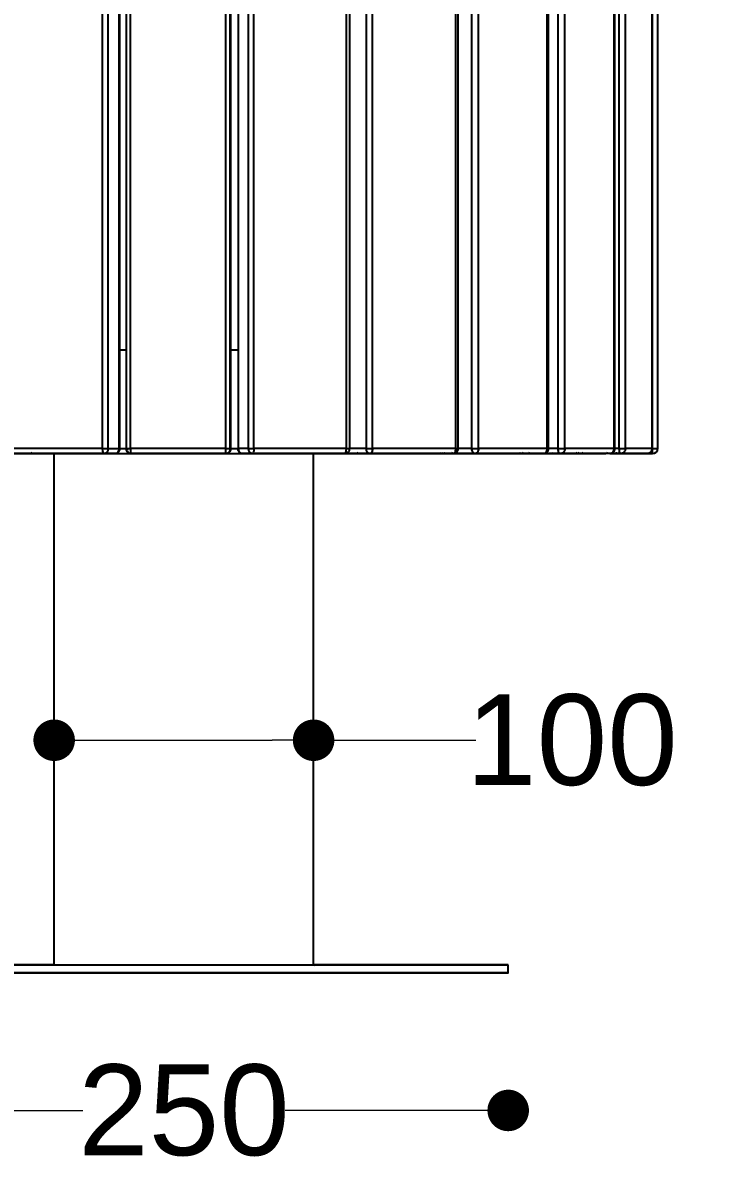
# Model space of a CAD drawing. Header units: millimetres. Extents: x 11868 to 14334, y 16216 to 19238.
# Drawn here: x 13640.6 to 13904.2, y 17277.4 to 17719.4 of the extents above; entities that cross this region are included whole.
import ezdxf

# ---------------------------------------------------------------- set-up
doc = ezdxf.new("R2010")
doc.units = ezdxf.units.MM
doc.header["$LTSCALE"] = 3
doc.styles.get("Standard").update_dxf_attribs({"font": 'arial.ttf'})
doc.dimstyles.new('MATEUSZ', dxfattribs={"dimtxt": 35, "dimasz": 16, "dimexe": 0.18, "dimexo": 0.0625, "dimgap": 0.09, "dimtad": 0, "dimdec": 0, "dimdsep": 46, "dimtxsty": 'Standard', "dimblk": 'DOT', "dimcen": 0.09, "dimse1": 1, "dimse2": 1, "dimadec": 0, "dimazin": 0, "dimtfac": 1, "dimtdec": 0, "dimtofl": 0, "dimtmove": 0, "dimatfit": 3, "dimfxl": 1, "dimtolj": 1, "dimtzin": 0, "dimlwd": 9, "dimlwe": 9, "dimarcsym": 0})

# ---------------------------------------------------------------- blocks, each defined once
blk = doc.blocks.new('_Dot')
at = {"color": 0, "linetype": 'ByBlock', "lineweight": -2}
blk.add_line((-0.5, 0), (-1, 0), dxfattribs=at)
at = {"color": 0, "linetype": 'ByBlock', "const_width": 0.5}
blk.add_lwpolyline([(-0.25, 0, 1), (0.25, 0, 1)], format="xyb", close=True, dxfattribs=at)
blk = doc.blocks.new('*D32')
at = {"color": 0, "lineweight": 9, "transparency": 16777216}
for p, q in [((13593.64, 17300.38), (13663.62, 17300.38)), ((13811.59, 17300.38), (13741.61, 17300.38))]:
    blk.add_line(p, q, dxfattribs=at)
at = {"layer": 'Defpoints', "color": 0, "transparency": 16777216}
for p in [(13577.64, 17353.46), (13827.59, 17353.46), (13827.59, 17300.38)]:
    blk.add_point(p, dxfattribs=at)
at = {"color": 0, "lineweight": 9, "transparency": 16777216, "xscale": 16, "yscale": 16, "zscale": 16, "rotation": 180}
blk.add_blockref('_Dot', (13577.64, 17300.38), dxfattribs=at)
at = {"color": 0, "lineweight": 9, "transparency": 16777216, "xscale": 16, "yscale": 16, "zscale": 16}
blk.add_blockref('_Dot', (13827.59, 17300.38), dxfattribs=at)
at = {"color": 0, "transparency": 16777216, "insert": (13702.62, 17300.38), "char_height": 35, "attachment_point": 5}
blk.add_mtext('\\A1;250', dxfattribs=at)
blk = doc.blocks.new('*D33')
at = {"color": 0, "lineweight": 9, "transparency": 16777216}
for p, q in [((13668.59, 17443.03), (13736.59, 17443.03)), ((13752.59, 17443.03), (13815.11, 17443.03))]:
    blk.add_line(p, q, dxfattribs=at)
at = {"layer": 'Defpoints', "color": 0, "transparency": 16777216}
for p in [(13752.59, 17443.03), (13652.59, 17356.46), (13752.59, 17356.46)]:
    blk.add_point(p, dxfattribs=at)
at = {"color": 0, "lineweight": 9, "transparency": 16777216, "xscale": 16, "yscale": 16, "zscale": 16, "rotation": 180}
blk.add_blockref('_Dot', (13652.59, 17443.03), dxfattribs=at)
at = {"color": 0, "lineweight": 9, "transparency": 16777216, "xscale": 16, "yscale": 16, "zscale": 16}
blk.add_blockref('_Dot', (13752.59, 17443.03), dxfattribs=at)
at = {"color": 0, "transparency": 16777216, "insert": (13852.16, 17443.03), "char_height": 35, "attachment_point": 5}
blk.add_mtext('\\A1;100', dxfattribs=at)
blk = doc.blocks.new('*D34')
at = {"color": 0, "lineweight": 9, "transparency": 16777216}
for p, q in [((13946.93, 18137.42), (13946.93, 17892.23)), ((13946.93, 17569.46), (13946.93, 17814.65))]:
    blk.add_line(p, q, dxfattribs=at)
at = {"layer": 'Defpoints', "color": 0, "transparency": 16777216}
for p in [(13881.57, 18153.42), (13881.16, 17553.46), (13946.93, 17553.46)]:
    blk.add_point(p, dxfattribs=at)
at = {"color": 0, "lineweight": 9, "transparency": 16777216, "xscale": 16, "yscale": 16, "zscale": 16}
for p, rotation in [((13946.93, 18153.42), 90), ((13946.93, 17553.46), 270)]:
    blk.add_blockref('_Dot', p, dxfattribs=dict(at, rotation=rotation))
at = {"color": 0, "transparency": 16777216, "insert": (13946.93, 17853.44), "char_height": 35, "attachment_point": 5, "rotation": 90}
blk.add_mtext('\\A1;600', dxfattribs=at)

msp = doc.modelspace()

# ---------------------------------------------------------------- linework, layer by layer
for p, q in [((13671.28, 17555.46), (13671.28, 18151.46)), ((13673.36, 17555.46), (13673.36, 18151.46)), ((13677.65, 17555.46), (13677.65, 18151.46)), ((13677.75, 18151.46), (13677.75, 17555.46)), ((13680.42, 17555.46), (13680.42, 18151.46)), ((13680.42, 17555.46), (13680.42, 18151.46)), ((13682, 17555.46), (13682, 18151.46)), ((13718.8, 17555.46), (13718.8, 18151.46)), ((13720.42, 17555.46), (13720.42, 18151.46)), ((13720.61, 17555.46), (13720.61, 18151.46)), ((13720.61, 18151.46), (13720.61, 17555.46)), ((13723.58, 17555.46), (13723.58, 18151.46)), ((13727.51, 17555.46), (13727.51, 18151.46)), ((13729.55, 17555.46), (13729.55, 18151.46)), ((13765.22, 17555.46), (13765.22, 18151.46)), ((13766.36, 18151.46), (13766.36, 17555.46)), ((13772.92, 17555.46), (13772.92, 18151.46)), ((13775.29, 17555.46), (13775.29, 18151.46)), ((13807.45, 17555.46), (13807.45, 18151.46)), ((13808.18, 18151.46), (13808.18, 17555.46)), ((13813.61, 17555.46), (13813.61, 18151.46)), ((13816.15, 17555.46), (13816.15, 18151.46)), ((13842.63, 17555.46), (13842.63, 18151.46)), ((13843.05, 18151.46), (13843.05, 17555.46)), ((13846.85, 17555.46), (13846.85, 18151.46)), ((13849.39, 17555.46), (13849.39, 18151.46)), ((13868.42, 17555.46), (13868.42, 18151.46)), ((13868.61, 18151.46), (13868.61, 17555.46)), ((13870.4, 17555.46), (13870.4, 18151.46)), ((13872.77, 17555.46), (13872.77, 18151.46)), ((13883.08, 17555.46), (13883.08, 18151.46)), ((13883.13, 18151.46), (13883.13, 17555.46)), ((13885.23, 17555.46), (13885.23, 18151.46)), ((13671.28, 17555.46), (13635.83, 17555.46)), ((13671.82, 17553.46), (13636.37, 17553.46)), ((13676.11, 17553.46), (13640.66, 17553.46)), ((13652.59, 17356.46), (13652.59, 17553.46)), ((13671.82, 17553.46), (13676.11, 17553.46)), ((13673.36, 17555.46), (13677.65, 17555.46)), ((13718.8, 17555.46), (13682, 17555.46)), ((13718.82, 17553.46), (13682.02, 17553.46)), ((13720.42, 17555.46), (13720.61, 17555.46)), ((13727.51, 17555.46), (13723.58, 17555.46)), ((13729.06, 17553.46), (13725.13, 17553.46)), ((13760.81, 17553.46), (13725.13, 17553.46)), ((13764.73, 17553.46), (13729.06, 17553.46)), ((13765.22, 17555.46), (13729.55, 17555.46)), ((13752.59, 17356.46), (13752.59, 17553.46)), ((13764.73, 17553.46), (13760.81, 17553.46)), ((13772.92, 17555.46), (13766.16, 17555.46)), ((13774.31, 17553.46), (13766.54, 17553.46)), ((13798.7, 17553.46), (13766.54, 17553.46)), ((13806.47, 17553.46), (13774.31, 17553.46)), ((13807.45, 17555.46), (13775.29, 17555.46)), ((13806.47, 17553.46), (13798.7, 17553.46)), ((13814.76, 17553.46), (13803.65, 17553.46)), ((13813.61, 17555.46), (13807.94, 17555.46)), ((13841.24, 17553.46), (13814.76, 17553.46)), ((13842.63, 17555.46), (13816.15, 17555.46)), ((13841.24, 17553.46), (13830.14, 17553.46)), ((13847.67, 17553.46), (13833.98, 17553.46)), ((13846.85, 17555.46), (13842.63, 17555.46)), ((13866.71, 17553.46), (13847.67, 17553.46)), ((13868.42, 17555.46), (13849.39, 17555.46)), ((13866.71, 17553.46), (13853.01, 17553.46)), ((13870.85, 17553.46), (13855.49, 17553.46)), ((13881.16, 17553.46), (13865.8, 17553.46)), ((13867.23, 17553.46), (13883.23, 17553.46)), ((13870.4, 17555.46), (13868.28, 17555.46)), ((13881.16, 17553.46), (13870.85, 17553.46)), ((13883.08, 17555.46), (13872.77, 17555.46)), ((13827.59, 17353.46), (13827.59, 17356.46))]:
    msp.add_line(p, q)
for points in [[(13677.65, 17593.46, 0), (13680.42, 17593.46, 0)], [(13720.42, 17593.46, 0), (13723.58, 17593.46, 0)], [(13652.61, 17553.46, 0), (13541.44, 17553.46, 0), (13539.95, 17553.46, 0), (13539.95, 17553.46, 0), (13539.95, 17553.46, 0), (13539.95, 17553.46, 0), (13539.95, 17553.46, 0), (13539.95, 17553.46, 0), (13539.95, 17553.46, 0), (13539.95, 17553.46, 0), (13539.95, 17553.46, 0), (13539.95, 17553.46, 0), (13539.95, 17553.46, 0), (13539.95, 17553.46, 0), (13539.95, 17553.46, 0), (13539.96, 17553.46, 0), (13539.98, 17553.46, 0), (13540.08, 17553.46, 0), (13540.5, 17553.46, 0), (13542.21, 17553.46, 0), (13549.43, 17553.46, 0), (13627.52, 17553.46, 0), (13865.23, 17553.46, 0)], [(13652.61, 17553.46, 0), (13541.44, 17553.46, 0), (13539.95, 17553.46, 0), (13539.95, 17553.46, 0), (13539.95, 17553.46, 0), (13539.95, 17553.46, 0), (13539.95, 17553.46, 0), (13539.95, 17553.46, 0), (13539.95, 17553.46, 0), (13539.95, 17553.46, 0), (13539.95, 17553.46, 0), (13539.95, 17553.46, 0), (13539.95, 17553.46, 0), (13539.95, 17553.46, 0), (13539.95, 17553.46, 0), (13539.96, 17553.46, 0), (13539.98, 17553.46, 0), (13540.08, 17553.46, 0), (13540.5, 17553.46, 0), (13542.21, 17553.46, 0), (13549.43, 17553.46, 0), (13627.52, 17553.46, 0), (13865.23, 17553.46, 0)], [(13644.37, 17553.46, 0), (13644.18, 17553.47, 0), (13643.99, 17553.52, 0), (13643.8, 17553.6, 0), (13643.61, 17553.72, 0)], [(13671.82, 17553.46, 0), (13671.79, 17553.46, 0), (13671.77, 17553.47, 0), (13671.75, 17553.48, 0), (13671.72, 17553.49, 0), (13671.7, 17553.51, 0), (13671.67, 17553.54, 0), (13671.62, 17553.6, 0), (13671.57, 17553.68, 0), (13671.52, 17553.79, 0), (13671.44, 17554.05, 0), (13671.37, 17554.37, 0), (13671.28, 17555.46, 0)], [(13671.28, 17555.46, 0), (13673.36, 17555.46, 0)], [(13673.36, 17555.46, 0), (13673.33, 17555.1, 0), (13673.25, 17554.72, 0), (13673.11, 17554.37, 0), (13673.01, 17554.2, 0), (13672.91, 17554.05, 0), (13672.79, 17553.91, 0), (13672.66, 17553.79, 0), (13672.53, 17553.68, 0), (13672.39, 17553.6, 0), (13672.24, 17553.54, 0), (13672.1, 17553.49, 0), (13671.96, 17553.47, 0), (13671.82, 17553.46, 0)], [(13676.11, 17553.46, 0), (13676.25, 17553.47, 0), (13676.39, 17553.49, 0), (13676.54, 17553.54, 0), (13676.68, 17553.6, 0), (13676.82, 17553.68, 0), (13676.96, 17553.79, 0), (13677.08, 17553.91, 0), (13677.2, 17554.05, 0), (13677.31, 17554.2, 0), (13677.4, 17554.37, 0), (13677.48, 17554.54, 0), (13677.6, 17554.91, 0), (13677.64, 17555.19, 0), (13677.65, 17555.46, 0)], [(13677.75, 17555.46, 0), (13677.72, 17555.09, 0), (13677.63, 17554.72, 0), (13677.48, 17554.36, 0), (13677.39, 17554.21, 0), (13677.28, 17554.06, 0), (13677.17, 17553.93, 0), (13677.04, 17553.81, 0), (13676.9, 17553.71, 0), (13676.76, 17553.62, 0), (13676.61, 17553.55, 0), (13676.45, 17553.5, 0), (13676.28, 17553.47, 0), (13676.11, 17553.46, 0)], [(13677.64, 17555.46, 0), (13680.62, 17555.46, 0)], [(13680.42, 17555.46, 0), (13680.42, 17555.46, 0), (13680.42, 17555.46, 0), (13680.42, 17555.46, 0), (13680.42, 17555.46, 0), (13680.42, 17555.46, 0), (13680.42, 17555.46, 0), (13680.42, 17555.46, 0), (13680.42, 17555.46, 0), (13680.42, 17555.46, 0), (13680.42, 17555.46, 0), (13680.42, 17555.46, 0), (13680.42, 17555.46, 0), (13680.42, 17555.46, 0), (13680.42, 17555.46, 0), (13680.42, 17555.46, 0), (13680.42, 17555.46, 0), (13680.42, 17555.46, 0), (13680.42, 17555.46, 0), (13680.43, 17555.46, 0), (13680.43, 17555.46, 0), (13680.47, 17555.46, 0), (13680.62, 17555.46, 0), (13682, 17555.46, 0)], [(13682.02, 17553.46, 0), (13681.88, 17553.47, 0), (13681.73, 17553.49, 0), (13681.58, 17553.54, 0), (13681.43, 17553.6, 0), (13681.29, 17553.68, 0), (13681.15, 17553.79, 0), (13681.01, 17553.91, 0), (13680.89, 17554.05, 0), (13680.78, 17554.2, 0), (13680.68, 17554.37, 0), (13680.6, 17554.54, 0), (13680.48, 17554.91, 0), (13680.44, 17555.19, 0), (13680.42, 17555.46, 0)], [(13681.97, 17553.46, 0), (13681.8, 17553.48, 0), (13681.63, 17553.52, 0), (13681.48, 17553.58, 0), (13681.33, 17553.66, 0), (13681.19, 17553.76, 0), (13681.06, 17553.87, 0), (13680.94, 17553.99, 0), (13680.83, 17554.12, 0), (13680.74, 17554.27, 0), (13680.59, 17554.58, 0), (13680.48, 17554.93, 0), (13680.44, 17555.19, 0), (13680.42, 17555.46, 0)], [(13680.61, 17555.46, 0), (13680.64, 17555.11, 0), (13680.72, 17554.76, 0)], [(13680.77, 17554.6, 0), (13680.88, 17554.35, 0), (13681.03, 17554.12, 0), (13681.19, 17553.92, 0), (13681.38, 17553.75, 0), (13681.59, 17553.62, 0), (13681.8, 17553.53, 0), (13682.01, 17553.48, 0), (13682.21, 17553.46, 0)], [(13682, 17555.46, 0), (13682.01, 17554.05, 0), (13682.01, 17553.6, 0), (13682.02, 17553.49, 0), (13682.02, 17553.47, 0), (13682.02, 17553.46, 0), (13682.02, 17553.46, 0), (13682.02, 17553.46, 0), (13682.02, 17553.46, 0), (13682.02, 17553.46, 0), (13682.02, 17553.46, 0), (13682.02, 17553.46, 0), (13682.02, 17553.46, 0), (13682.02, 17553.46, 0), (13682.02, 17553.46, 0), (13682.02, 17553.46, 0), (13682.02, 17553.46, 0)], [(13718.8, 17555.46, 0), (13720.42, 17555.46, 0)], [(13718.82, 17553.46, 0), (13718.82, 17553.46, 0), (13718.82, 17553.46, 0), (13718.82, 17553.46, 0), (13718.82, 17553.46, 0), (13718.82, 17553.46, 0), (13718.82, 17553.46, 0), (13718.82, 17553.46, 0), (13718.82, 17553.46, 0), (13718.82, 17553.46, 0), (13718.82, 17553.46, 0), (13718.82, 17553.46, 0), (13718.82, 17553.46, 0), (13718.82, 17553.48, 0), (13718.81, 17553.58, 0), (13718.8, 17554, 0), (13718.8, 17555.46, 0)], [(13720.42, 17555.46, 0), (13720.39, 17555.1, 0), (13720.31, 17554.72, 0), (13720.24, 17554.54, 0), (13720.16, 17554.37, 0), (13720.06, 17554.2, 0), (13719.95, 17554.05, 0), (13719.83, 17553.91, 0), (13719.7, 17553.79, 0), (13719.56, 17553.68, 0), (13719.41, 17553.6, 0), (13719.26, 17553.54, 0), (13719.11, 17553.49, 0), (13718.96, 17553.47, 0), (13718.82, 17553.46, 0)], [(13719.01, 17553.46, 0), (13719.16, 17553.47, 0), (13719.3, 17553.49, 0), (13719.45, 17553.54, 0), (13719.6, 17553.6, 0), (13719.75, 17553.68, 0), (13719.89, 17553.79, 0), (13720.02, 17553.91, 0), (13720.14, 17554.05, 0), (13720.25, 17554.2, 0), (13720.35, 17554.37, 0), (13720.43, 17554.54, 0), (13720.55, 17554.91, 0), (13720.6, 17555.19, 0), (13720.61, 17555.46, 0)], [(13720.61, 17555.46, 0), (13720.6, 17555.22, 0), (13720.53, 17554.84, 0), (13720.43, 17554.52, 0), (13720.27, 17554.23, 0), (13720.08, 17553.97, 0), (13719.96, 17553.85, 0), (13719.84, 17553.75, 0), (13719.7, 17553.66, 0), (13719.56, 17553.58, 0), (13719.41, 17553.52, 0), (13719.26, 17553.48, 0), (13719.1, 17553.46, 0)], [(13720.58, 17555.46, 0), (13723.73, 17555.46, 0)], [(13725.13, 17553.46, 0), (13724.96, 17553.47, 0), (13724.79, 17553.5, 0), (13724.63, 17553.56, 0), (13724.47, 17553.63, 0), (13724.32, 17553.72, 0), (13724.19, 17553.83, 0), (13724.06, 17553.96, 0), (13723.95, 17554.09, 0), (13723.85, 17554.24, 0), (13723.68, 17554.55, 0), (13723.57, 17554.91, 0), (13723.52, 17555.18, 0), (13723.51, 17555.46, 0)], [(13723.58, 17555.46, 0), (13723.61, 17555.1, 0), (13723.69, 17554.72, 0), (13723.83, 17554.37, 0), (13723.93, 17554.2, 0), (13724.04, 17554.05, 0), (13724.15, 17553.91, 0), (13724.28, 17553.79, 0), (13724.42, 17553.68, 0), (13724.56, 17553.6, 0), (13724.71, 17553.54, 0), (13724.85, 17553.49, 0), (13724.99, 17553.47, 0), (13725.13, 17553.46, 0)], [(13729.06, 17553.46, 0), (13728.92, 17553.47, 0), (13728.77, 17553.49, 0), (13728.63, 17553.54, 0), (13728.49, 17553.6, 0), (13728.34, 17553.68, 0), (13728.21, 17553.79, 0), (13728.08, 17553.91, 0), (13727.96, 17554.05, 0), (13727.85, 17554.2, 0), (13727.76, 17554.37, 0), (13727.68, 17554.54, 0), (13727.57, 17554.91, 0), (13727.52, 17555.19, 0), (13727.51, 17555.46, 0)], [(13727.51, 17555.46, 0), (13727.8, 17555.46, 0), (13729.55, 17555.46, 0)], [(13729.55, 17555.46, 0), (13729.51, 17554.72, 0), (13729.4, 17554.05, 0), (13729.33, 17553.79, 0), (13729.28, 17553.68, 0), (13729.24, 17553.6, 0), (13729.19, 17553.54, 0), (13729.17, 17553.51, 0), (13729.15, 17553.49, 0), (13729.12, 17553.48, 0), (13729.1, 17553.47, 0), (13729.08, 17553.46, 0), (13729.07, 17553.46, 0), (13729.06, 17553.46, 0)], [(13865.23, 17553.46, 0), (13865.23, 17553.46, 0), (13865.23, 17553.46, 0), (13865.23, 17553.46, 0), (13865.23, 17553.46, 0), (13865.23, 17553.46, 0), (13865.23, 17553.46, 0), (13865.23, 17553.46, 0), (13865.23, 17553.46, 0), (13865.23, 17553.46, 0), (13865.23, 17553.46, 0), (13865.22, 17553.46, 0), (13865.19, 17553.46, 0), (13865.05, 17553.46, 0), (13864.52, 17553.46, 0), (13862.3, 17553.46, 0), (13852.9, 17553.46, 0), (13752.4, 17553.46, 0)], [(13865.23, 17553.46, 0), (13865.23, 17553.46, 0), (13865.23, 17553.46, 0), (13865.23, 17553.46, 0), (13865.23, 17553.46, 0), (13865.23, 17553.46, 0), (13865.23, 17553.46, 0), (13865.23, 17553.46, 0), (13865.23, 17553.46, 0), (13865.23, 17553.46, 0), (13865.23, 17553.46, 0), (13865.22, 17553.46, 0), (13865.19, 17553.46, 0), (13865.05, 17553.46, 0), (13864.52, 17553.46, 0), (13862.3, 17553.46, 0), (13852.9, 17553.46, 0), (13752.4, 17553.46, 0)], [(13760.81, 17553.46, 0), (13760.94, 17553.47, 0), (13761.08, 17553.49, 0), (13761.23, 17553.53, 0), (13761.37, 17553.59, 0)], [(13764.73, 17553.46, 0), (13764.74, 17553.46, 0), (13764.75, 17553.46, 0), (13764.77, 17553.46, 0), (13764.79, 17553.47, 0), (13764.81, 17553.49, 0), (13764.83, 17553.5, 0), (13764.86, 17553.52, 0), (13764.88, 17553.55, 0), (13764.92, 17553.62, 0), (13764.97, 17553.71, 0), (13765.05, 17553.94, 0), (13765.12, 17554.24, 0), (13765.17, 17554.59, 0), (13765.22, 17555.46, 0)], [(13766.36, 17555.46, 0), (13766.33, 17555.09, 0), (13766.25, 17554.73, 0), (13766.11, 17554.39, 0), (13766.02, 17554.24, 0), (13765.92, 17554.09, 0), (13765.8, 17553.96, 0), (13765.68, 17553.83, 0), (13765.54, 17553.72, 0), (13765.4, 17553.63, 0), (13765.24, 17553.56, 0), (13765.07, 17553.5, 0), (13764.9, 17553.47, 0), (13764.73, 17553.46, 0)], [(13766.54, 17553.46, 0), (13766.33, 17553.48, 0), (13766.12, 17553.52, 0), (13765.92, 17553.6, 0), (13765.73, 17553.7, 0), (13765.56, 17553.82, 0), (13765.4, 17553.97, 0), (13765.26, 17554.14, 0), (13765.14, 17554.32, 0)], [(13765.22, 17555.46, 0), (13766.18, 17555.46, 0), (13766.36, 17555.46, 0), (13766.36, 17555.46, 0), (13766.36, 17555.46, 0), (13766.36, 17555.46, 0), (13766.36, 17555.46, 0), (13766.36, 17555.46, 0), (13766.36, 17555.46, 0), (13766.36, 17555.46, 0), (13766.36, 17555.46, 0), (13766.36, 17555.46, 0), (13766.36, 17555.46, 0), (13766.36, 17555.46, 0), (13766.36, 17555.46, 0), (13766.36, 17555.46, 0), (13766.36, 17555.46, 0), (13766.36, 17555.46, 0), (13766.36, 17555.46, 0), (13766.36, 17555.46, 0), (13766.36, 17555.46, 0), (13766.36, 17555.46, 0), (13766.36, 17555.46, 0), (13766.33, 17555.46, 0), (13766.28, 17555.46, 0)], [(13765.7, 17553.85, 0), (13765.8, 17553.76, 0), (13765.9, 17553.68, 0), (13766.01, 17553.61, 0), (13766.11, 17553.55, 0), (13766.22, 17553.51, 0), (13766.33, 17553.48, 0), (13766.43, 17553.47, 0), (13766.54, 17553.46, 0)], [(13768.81, 17553.46, 0), (13768.91, 17553.46, 0), (13769.02, 17553.48, 0), (13769.12, 17553.5, 0), (13769.23, 17553.54, 0), (13769.34, 17553.58, 0), (13769.44, 17553.64, 0), (13769.65, 17553.78, 0)], [(13769.47, 17553.63, 0), (13769.32, 17553.56, 0), (13769.15, 17553.5, 0), (13768.98, 17553.47, 0), (13768.81, 17553.46, 0)], [(13770.19, 17553.46, 0), (13769.95, 17553.48, 0), (13769.72, 17553.54, 0), (13769.5, 17553.63, 0), (13769.29, 17553.75, 0)], [(13772.92, 17555.46, 0), (13775.29, 17555.46, 0)], [(13774.31, 17553.46, 0), (13774.19, 17553.47, 0), (13774.06, 17553.49, 0), (13773.93, 17553.54, 0), (13773.8, 17553.6, 0), (13773.67, 17553.68, 0), (13773.55, 17553.79, 0), (13773.43, 17553.91, 0), (13773.33, 17554.05, 0), (13773.23, 17554.2, 0), (13773.14, 17554.37, 0), (13773.01, 17554.72, 0), (13772.94, 17555.1, 0), (13772.92, 17555.46, 0)], [(13775.29, 17555.46, 0), (13775.27, 17555.1, 0), (13775.22, 17554.72, 0), (13775.13, 17554.37, 0), (13775, 17554.05, 0), (13774.93, 17553.91, 0), (13774.85, 17553.79, 0), (13774.76, 17553.68, 0), (13774.67, 17553.6, 0), (13774.58, 17553.54, 0), (13774.49, 17553.49, 0), (13774.45, 17553.48, 0), (13774.4, 17553.47, 0), (13774.36, 17553.46, 0), (13774.31, 17553.46, 0)], [(13801.91, 17553.46, 0), (13801.84, 17553.47, 0), (13801.77, 17553.48, 0), (13801.69, 17553.51, 0), (13801.62, 17553.54, 0), (13801.55, 17553.59, 0), (13801.48, 17553.65, 0), (13801.41, 17553.72, 0), (13801.34, 17553.81, 0)], [(13802.46, 17553.63, 0), (13802.32, 17553.55, 0), (13802.18, 17553.5, 0), (13802.04, 17553.47, 0), (13801.91, 17553.46, 0)], [(13803.65, 17553.46, 0), (13803.41, 17553.48, 0), (13803.18, 17553.53, 0), (13802.96, 17553.61, 0), (13802.76, 17553.72, 0)], [(13803.65, 17553.46, 0), (13803.52, 17553.47, 0), (13803.39, 17553.5, 0), (13803.26, 17553.54, 0), (13803.13, 17553.61, 0)], [(13806.77, 17553.46, 0), (13806.51, 17553.48, 0), (13806.25, 17553.54, 0), (13806.01, 17553.64, 0), (13805.78, 17553.78, 0)], [(13806.47, 17553.46, 0), (13806.52, 17553.46, 0), (13806.56, 17553.47, 0), (13806.61, 17553.48, 0), (13806.65, 17553.49, 0), (13806.74, 17553.54, 0), (13806.83, 17553.6, 0), (13806.92, 17553.68, 0), (13807.01, 17553.79, 0), (13807.09, 17553.91, 0), (13807.23, 17554.2, 0), (13807.34, 17554.54, 0), (13807.41, 17554.91, 0), (13807.45, 17555.46, 0)], [(13808.18, 17555.46, 0), (13808.15, 17555.08, 0), (13808.05, 17554.71, 0), (13807.99, 17554.54, 0), (13807.9, 17554.37, 0), (13807.81, 17554.22, 0), (13807.7, 17554.07, 0), (13807.58, 17553.94, 0), (13807.45, 17553.82, 0), (13807.3, 17553.71, 0), (13807.15, 17553.62, 0), (13806.99, 17553.55, 0), (13806.82, 17553.5, 0), (13806.65, 17553.47, 0), (13806.47, 17553.46, 0)], [(13807.45, 17555.46, 0), (13808.15, 17555.46, 0), (13808.17, 17555.46, 0), (13808.18, 17555.46, 0), (13808.18, 17555.46, 0), (13808.18, 17555.46, 0), (13808.18, 17555.46, 0), (13808.18, 17555.46, 0), (13808.18, 17555.46, 0), (13808.18, 17555.46, 0), (13808.18, 17555.46, 0), (13808.18, 17555.46, 0), (13808.18, 17555.46, 0), (13808.18, 17555.46, 0), (13808.18, 17555.46, 0), (13808.18, 17555.46, 0), (13808.18, 17555.46, 0), (13808.18, 17555.46, 0), (13808.18, 17555.46, 0), (13808.18, 17555.46, 0), (13808.18, 17555.46, 0), (13808.17, 17555.46, 0), (13808.16, 17555.46, 0), (13808.12, 17555.46, 0), (13807.87, 17555.46, 0)], [(13810.02, 17553.46, 0), (13810.11, 17553.46, 0), (13810.2, 17553.48, 0), (13810.3, 17553.5, 0), (13810.39, 17553.54, 0), (13810.49, 17553.58, 0), (13810.58, 17553.63, 0), (13810.67, 17553.7, 0), (13810.76, 17553.78, 0)], [(13810.74, 17553.65, 0), (13810.57, 17553.57, 0), (13810.39, 17553.51, 0), (13810.21, 17553.47, 0), (13810.02, 17553.46, 0)], [(13814.76, 17553.46, 0), (13814.65, 17553.47, 0), (13814.55, 17553.49, 0), (13814.44, 17553.54, 0), (13814.33, 17553.6, 0), (13814.23, 17553.68, 0), (13814.13, 17553.79, 0), (13814.03, 17553.91, 0), (13813.94, 17554.05, 0), (13813.79, 17554.37, 0), (13813.69, 17554.72, 0), (13813.63, 17555.1, 0), (13813.61, 17555.46, 0)], [(13813.61, 17555.46, 0), (13816.15, 17555.46, 0)], [(13816.15, 17555.46, 0), (13816.12, 17555.1, 0), (13816.05, 17554.72, 0), (13815.92, 17554.37, 0), (13815.84, 17554.2, 0), (13815.74, 17554.05, 0), (13815.63, 17553.91, 0), (13815.52, 17553.79, 0), (13815.4, 17553.68, 0), (13815.27, 17553.6, 0), (13815.14, 17553.54, 0), (13815.01, 17553.49, 0), (13814.88, 17553.47, 0), (13814.76, 17553.46, 0)], [(13832.64, 17553.46, 0), (13832.46, 17553.48, 0), (13832.28, 17553.52, 0), (13832.1, 17553.61, 0), (13831.93, 17553.72, 0)], [(13833.98, 17553.46, 0), (13833.71, 17553.48, 0), (13833.45, 17553.54, 0), (13833.2, 17553.64, 0), (13832.96, 17553.77, 0)], [(13833.98, 17553.46, 0), (13833.85, 17553.47, 0), (13833.72, 17553.48, 0), (13833.58, 17553.52, 0), (13833.45, 17553.56, 0)], [(13836.36, 17553.46, 0), (13836.11, 17553.48, 0), (13835.87, 17553.53, 0), (13835.64, 17553.61, 0), (13835.42, 17553.72, 0)], [(13835.64, 17553.64, 0), (13835.82, 17553.56, 0), (13836, 17553.5, 0), (13836.19, 17553.47, 0), (13836.36, 17553.46, 0)], [(13841.24, 17553.46, 0), (13841.37, 17553.47, 0), (13841.5, 17553.49, 0), (13841.63, 17553.54, 0), (13841.76, 17553.6, 0), (13841.88, 17553.68, 0), (13842, 17553.79, 0), (13842.12, 17553.91, 0), (13842.23, 17554.05, 0), (13842.32, 17554.2, 0), (13842.48, 17554.54, 0), (13842.58, 17554.91, 0), (13842.62, 17555.19, 0), (13842.63, 17555.46, 0)], [(13843.05, 17555.46, 0), (13843.04, 17555.26, 0), (13843.01, 17555.07, 0), (13842.97, 17554.88, 0), (13842.91, 17554.7, 0), (13842.84, 17554.52, 0), (13842.75, 17554.35, 0), (13842.64, 17554.19, 0), (13842.52, 17554.05, 0), (13842.39, 17553.92, 0), (13842.25, 17553.8, 0), (13842.1, 17553.7, 0), (13841.94, 17553.62, 0), (13841.78, 17553.55, 0), (13841.6, 17553.5, 0), (13841.43, 17553.47, 0), (13841.24, 17553.46, 0)], [(13842.63, 17555.46, 0), (13842.96, 17555.46, 0), (13843.04, 17555.46, 0), (13843.05, 17555.46, 0), (13843.05, 17555.46, 0), (13843.05, 17555.46, 0), (13843.05, 17555.46, 0), (13843.05, 17555.46, 0), (13843.05, 17555.46, 0), (13843.05, 17555.46, 0), (13843.05, 17555.46, 0), (13843.05, 17555.46, 0), (13843.05, 17555.46, 0), (13843.05, 17555.46, 0), (13843.05, 17555.46, 0), (13843.05, 17555.46, 0), (13843.05, 17555.46, 0), (13843.05, 17555.46, 0), (13843.05, 17555.46, 0), (13843.05, 17555.46, 0), (13843.05, 17555.46, 0), (13843.05, 17555.46, 0), (13843.04, 17555.46, 0), (13843.01, 17555.46, 0), (13842.85, 17555.46, 0), (13842.4, 17555.46, 0)], [(13844.02, 17553.46, 0), (13844.09, 17553.46, 0), (13844.16, 17553.48, 0), (13844.24, 17553.5, 0), (13844.31, 17553.53, 0), (13844.39, 17553.57, 0), (13844.46, 17553.62, 0), (13844.53, 17553.68, 0), (13844.61, 17553.76, 0)], [(13844.74, 17553.63, 0), (13844.57, 17553.55, 0), (13844.39, 17553.5, 0), (13844.2, 17553.47, 0), (13844.02, 17553.46, 0)], [(13847.67, 17553.46, 0), (13847.64, 17553.46, 0), (13847.6, 17553.47, 0), (13847.56, 17553.48, 0), (13847.52, 17553.49, 0), (13847.48, 17553.51, 0), (13847.45, 17553.54, 0), (13847.37, 17553.6, 0), (13847.29, 17553.68, 0), (13847.22, 17553.79, 0), (13847.15, 17553.91, 0), (13847.03, 17554.2, 0), (13846.94, 17554.54, 0), (13846.88, 17554.91, 0), (13846.85, 17555.46, 0)], [(13846.85, 17555.46, 0), (13849.39, 17555.46, 0)], [(13849.39, 17555.46, 0), (13849.36, 17555.1, 0), (13849.27, 17554.72, 0), (13849.19, 17554.54, 0), (13849.11, 17554.37, 0), (13849, 17554.2, 0), (13848.88, 17554.05, 0), (13848.75, 17553.91, 0), (13848.61, 17553.79, 0), (13848.46, 17553.68, 0), (13848.3, 17553.6, 0), (13848.14, 17553.54, 0), (13847.99, 17553.49, 0), (13847.83, 17553.47, 0), (13847.67, 17553.46, 0)], [(13854.64, 17553.46, 0), (13854.4, 17553.48, 0), (13854.16, 17553.54, 0), (13853.92, 17553.64, 0), (13853.69, 17553.78, 0)], [(13855.49, 17553.46, 0), (13855.23, 17553.48, 0), (13854.97, 17553.53, 0), (13854.72, 17553.62, 0), (13854.49, 17553.73, 0)], [(13855.49, 17553.46, 0), (13855.33, 17553.47, 0), (13855.17, 17553.49, 0), (13855, 17553.53, 0), (13854.84, 17553.58, 0)], [(13856.98, 17553.46, 0), (13856.71, 17553.48, 0), (13856.46, 17553.53, 0), (13856.21, 17553.62, 0), (13855.98, 17553.73, 0)], [(13856.19, 17553.63, 0), (13856.39, 17553.56, 0), (13856.59, 17553.5, 0), (13856.78, 17553.47, 0), (13856.98, 17553.46, 0)], [(13866.43, 17553.46, 0), (13866.19, 17553.48, 0), (13865.93, 17553.53, 0), (13865.68, 17553.62, 0), (13865.44, 17553.74, 0)], [(13866.71, 17553.46, 0), (13866.86, 17553.47, 0), (13867.02, 17553.49, 0), (13867.18, 17553.54, 0), (13867.34, 17553.6, 0), (13867.49, 17553.68, 0), (13867.64, 17553.79, 0), (13867.79, 17553.91, 0), (13867.92, 17554.05, 0), (13868.04, 17554.2, 0), (13868.14, 17554.37, 0), (13868.23, 17554.54, 0), (13868.3, 17554.72, 0), (13868.39, 17555.1, 0), (13868.42, 17555.46, 0)], [(13868.61, 17555.46, 0), (13868.6, 17555.26, 0), (13868.57, 17555.07, 0), (13868.52, 17554.87, 0), (13868.46, 17554.69, 0), (13868.38, 17554.51, 0), (13868.28, 17554.34, 0), (13868.17, 17554.18, 0), (13868.04, 17554.04, 0), (13867.9, 17553.91, 0), (13867.75, 17553.79, 0), (13867.59, 17553.69, 0), (13867.43, 17553.61, 0), (13867.26, 17553.55, 0), (13867.08, 17553.5, 0), (13866.89, 17553.47, 0), (13866.71, 17553.46, 0)], [(13868.52, 17553.46, 0), (13868.58, 17553.46, 0), (13868.63, 17553.48, 0), (13868.68, 17553.5, 0), (13868.74, 17553.54, 0), (13868.79, 17553.58, 0), (13868.85, 17553.64, 0), (13868.9, 17553.7, 0), (13868.95, 17553.78, 0)], [(13869.41, 17553.69, 0), (13869.19, 17553.59, 0), (13868.98, 17553.52, 0), (13868.76, 17553.47, 0), (13868.52, 17553.46, 0)], [(13870.85, 17553.46, 0), (13870.84, 17553.46, 0), (13870.83, 17553.46, 0), (13870.82, 17553.46, 0), (13870.81, 17553.47, 0), (13870.79, 17553.48, 0), (13870.77, 17553.49, 0), (13870.75, 17553.51, 0), (13870.73, 17553.54, 0), (13870.69, 17553.6, 0), (13870.65, 17553.68, 0), (13870.57, 17553.91, 0), (13870.5, 17554.2, 0), (13870.45, 17554.54, 0), (13870.4, 17555.46, 0)], [(13870.4, 17555.46, 0), (13872.77, 17555.46, 0)], [(13872.77, 17555.46, 0), (13872.76, 17555.28, 0), (13872.74, 17555.1, 0), (13872.7, 17554.91, 0), (13872.64, 17554.72, 0), (13872.56, 17554.54, 0), (13872.46, 17554.37, 0), (13872.34, 17554.2, 0), (13872.21, 17554.05, 0), (13872.06, 17553.91, 0), (13871.9, 17553.79, 0), (13871.73, 17553.68, 0), (13871.56, 17553.6, 0), (13871.38, 17553.54, 0), (13871.2, 17553.49, 0), (13871.02, 17553.47, 0), (13870.85, 17553.46, 0)], [(13872.44, 17553.46, 0), (13872.6, 17553.47, 0), (13872.77, 17553.49, 0), (13872.93, 17553.53, 0), (13873.1, 17553.58, 0)], [(13881.16, 17553.46, 0), (13881.33, 17553.47, 0), (13881.5, 17553.49, 0), (13881.68, 17553.54, 0), (13881.86, 17553.6, 0), (13882.04, 17553.68, 0), (13882.21, 17553.79, 0), (13882.37, 17553.91, 0), (13882.51, 17554.05, 0), (13882.65, 17554.2, 0), (13882.76, 17554.37, 0), (13882.86, 17554.54, 0), (13882.94, 17554.72, 0), (13883, 17554.91, 0), (13883.04, 17555.1, 0), (13883.07, 17555.28, 0), (13883.08, 17555.46, 0)], [(13883.13, 17555.46, 0), (13883.12, 17555.26, 0), (13883.09, 17555.06, 0), (13883.04, 17554.87, 0), (13882.97, 17554.68, 0), (13882.88, 17554.5, 0), (13882.78, 17554.33, 0), (13882.66, 17554.17, 0), (13882.53, 17554.03, 0), (13882.39, 17553.9, 0), (13882.23, 17553.78, 0), (13882.07, 17553.69, 0), (13881.9, 17553.61, 0), (13881.72, 17553.54, 0), (13881.53, 17553.5, 0), (13881.35, 17553.47, 0), (13881.16, 17553.46, 0)], [(13882.7, 17553.63, 0), (13882.5, 17553.56, 0), (13882.3, 17553.5, 0), (13882.1, 17553.47, 0), (13881.89, 17553.46, 0)], [(13883.23, 17555.46, 0), (13885.23, 17555.46, 0)], [(13883.23, 17553.46, 0), (13883.23, 17553.46, 0), (13883.23, 17553.46, 0), (13883.23, 17553.46, 0), (13883.23, 17553.46, 0), (13883.23, 17553.46, 0), (13883.23, 17553.46, 0), (13883.23, 17553.46, 0), (13883.23, 17553.46, 0), (13883.23, 17553.46, 0), (13883.23, 17553.46, 0), (13883.23, 17553.46, 0), (13883.23, 17553.46, 0), (13883.23, 17553.47, 0), (13883.23, 17553.52, 0), (13883.23, 17553.71, 0), (13883.23, 17555.46, 0)], [(13652.59, 17356.46, 0), (13577.86, 17356.46, 0), (13577.59, 17356.46, 0), (13577.59, 17356.46, 0), (13577.59, 17356.46, 0), (13577.59, 17356.46, 0), (13577.59, 17356.46, 0), (13577.59, 17356.46, 0), (13577.59, 17356.46, 0), (13577.59, 17356.46, 0), (13577.59, 17356.46, 0), (13577.59, 17356.46, 0), (13577.59, 17356.46, 0), (13577.59, 17356.46, 0), (13577.59, 17356.46, 0), (13577.59, 17356.46, 0), (13577.59, 17356.46, 0), (13577.61, 17356.46, 0), (13577.69, 17356.46, 0), (13577.99, 17356.46, 0), (13579.25, 17356.46, 0), (13584.54, 17356.46, 0), (13642.14, 17356.46, 0), (13827.59, 17356.46, 0)], [(13593, 17353.46, 0), (13827.59, 17353.46, 0), (13827.59, 17353.46, 0), (13827.59, 17353.46, 0), (13827.59, 17353.46, 0), (13827.59, 17353.46, 0), (13827.59, 17353.46, 0), (13827.59, 17353.46, 0), (13827.59, 17353.46, 0), (13827.59, 17353.46, 0), (13827.58, 17353.46, 0), (13827.54, 17353.46, 0), (13827.37, 17353.46, 0), (13826.71, 17353.46, 0), (13823.94, 17353.46, 0), (13812.18, 17353.46, 0), (13596.49, 17353.46, 0)], [(13827.59, 17356.46, 0), (13827.59, 17356.46, 0), (13827.59, 17356.46, 0), (13827.59, 17356.46, 0), (13827.59, 17356.46, 0), (13827.59, 17356.46, 0), (13827.59, 17356.46, 0), (13827.59, 17356.46, 0), (13827.59, 17356.46, 0), (13827.59, 17356.46, 0), (13827.59, 17356.46, 0), (13827.58, 17356.46, 0), (13827.56, 17356.46, 0), (13827.48, 17356.46, 0), (13827.13, 17356.46, 0), (13825.69, 17356.46, 0), (13819.62, 17356.46, 0), (13752.59, 17356.46, 0)]]:
    msp.add_polyline3d(points)
for centre, radius, start, end in [((13867.23, 17555.46), 2, 255.1597, 270), ((13867.23, 17555.46), 2, 255.3554, 270), ((13883.23, 17555.46), 2, 270, 0), ((13753.59, 17355.46), 1, 90, 133.7264)]:
    msp.add_arc(centre, radius, start, end)

# ---------------------------------------------------------------- dimensions: what is measured, and where the dimension line sits
dim = msp.add_linear_dim(base=(13946.93, 17553.46), p1=(13881.57, 18153.42), p2=(13881.16, 17553.46), angle=90, dimstyle='MATEUSZ')
dim.commit()
dim.dimension.update_dxf_attribs({"geometry": '*D34', "text_midpoint": (13946.93, 17853.44)})
dim = msp.add_linear_dim(base=(13752.59, 17443.03), p1=(13652.59, 17356.46), p2=(13752.59, 17356.46), dimstyle='MATEUSZ')
dim.commit()
dim.dimension.update_dxf_attribs({"geometry": '*D33', "text_midpoint": (13852.16, 17443.03), "dimtype": 160})
dim = msp.add_linear_dim(base=(13827.59, 17300.38), p1=(13577.64, 17353.46), p2=(13827.59, 17353.46), dimstyle='MATEUSZ')
dim.commit()
dim.dimension.update_dxf_attribs({"geometry": '*D32', "text_midpoint": (13702.62, 17300.38)})

doc.saveas('drawing.dxf')
